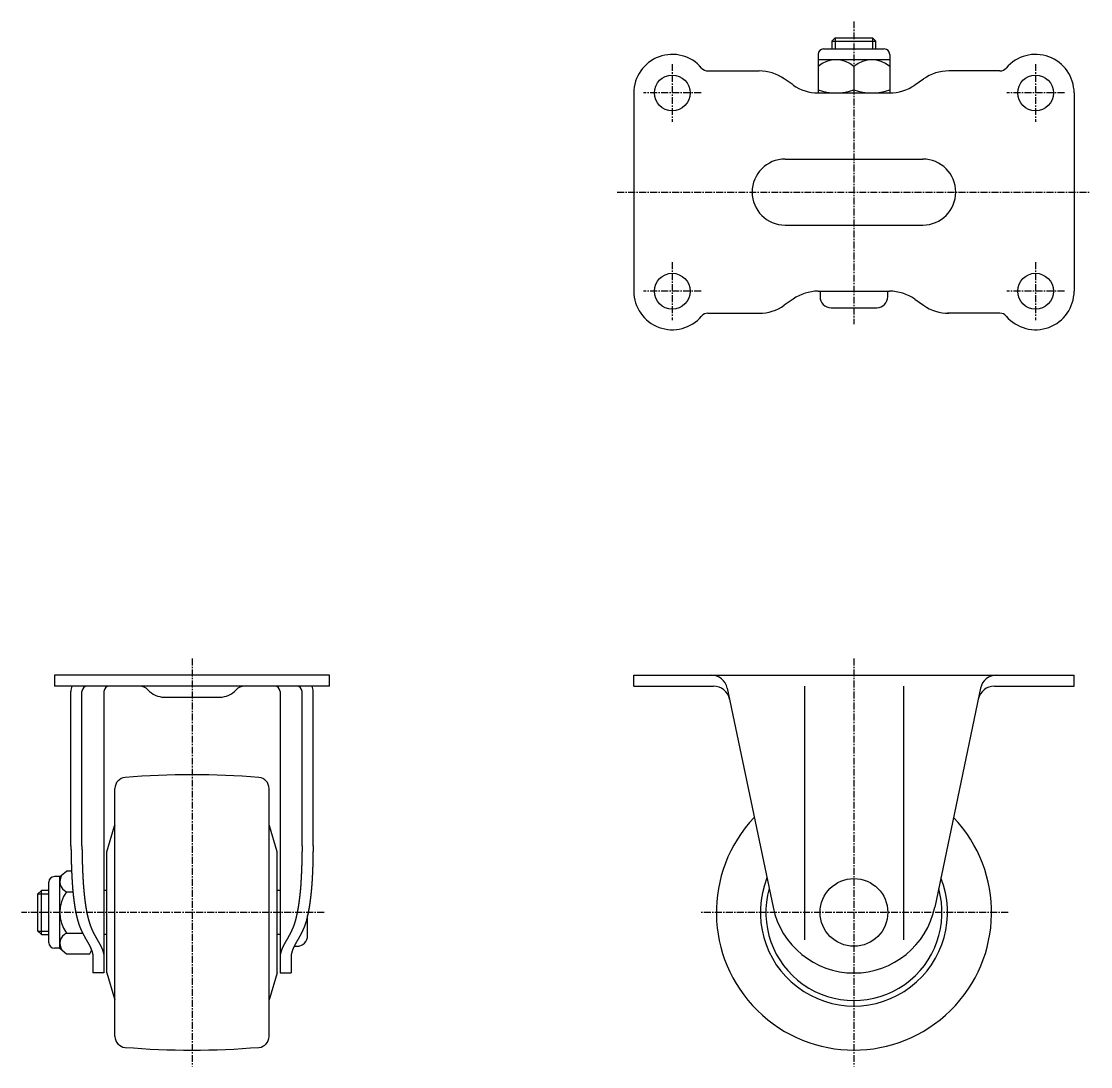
# Model space of a CAD drawing. Extents: x -3167 to -2972, y -138 to 168.
# Drawn here: x -3166.5 to -2972.3, y -21.9 to 168 of the extents above; entities that cross this region are included whole.
import ezdxf

# ---------------------------------------------------------------- set-up
doc = ezdxf.new("R2010")
doc.units = 0
doc.linetypes.add('CENTER', pattern=[2, 1.25, -0.25, 0.25, -0.25])
doc.layers.get('0').update_dxf_attribs({"linetype": 'CONTINUOUS'})
doc.layers.add('CENTER', color=1, linetype='CENTER')

msp = doc.modelspace()

# ---------------------------------------------------------------- linework, layer by layer
at = {"color": 7, "linetype": 'CONTINUOUS'}
for p, q in [((-3019.3, 164.35), (-3018.68, 164.97)), ((-3019.3, 164.35), (-3011.3, 164.35)), ((-3019.3, 164.35), (-3019.3, 162.97)), ((-3018.68, 164.97), (-3011.93, 164.97)), ((-3011.3, 164.35), (-3011.93, 164.97)), ((-3011.3, 162.97), (-3011.3, 164.35)), ((-3021.8, 161.97), (-3021.8, 154.97)), ((-3020.8, 162.97), (-3009.8, 162.97)), ((-3008.8, 161.97), (-3008.8, 154.97)), ((-3008.8, 160.97), (-3021.8, 160.97)), ((-3015.3, 159.77), (-3015.3, 155.55)), ((-3041.82, 158.97), (-3032.54, 158.97)), ((-3026.37, 156.42), (-3027.95, 157.52)), ((-3004.24, 156.42), (-3002.66, 157.52)), ((-2988.78, 158.97), (-2998.07, 158.97)), ((-3055.3, 154.97), (-3055.3, 118.97)), ((-3021.78, 154.97), (-3008.83, 154.97)), ((-2975.3, 154.97), (-2975.3, 118.97)), ((-3027.8, 142.97), (-3002.8, 142.97)), ((-3027.8, 130.97), (-3002.8, 130.97)), ((-3021.78, 118.97), (-3008.83, 118.97)), ((-3021.45, 118.97), (-3021.45, 117.97)), ((-3009.15, 117.97), (-3009.15, 118.97)), ((-3026.37, 117.52), (-3027.95, 116.42)), ((-3004.24, 117.52), (-3002.66, 116.42)), ((-3041.82, 114.97), (-3032.54, 114.97)), ((-3019.45, 115.97), (-3011.15, 115.97)), ((-2988.78, 114.97), (-2998.3, 114.97)), ((-3110.55, 49.24), (-3160.55, 49.24)), ((-3160.55, 49.24), (-3160.55, 47.24)), ((-3110.55, 47.24), (-3110.55, 49.24)), ((-3055.3, 49.24), (-2975.3, 49.24)), ((-3055.3, 47.24), (-3055.3, 49.24)), ((-2975.3, 47.24), (-2975.3, 49.24)), ((-3110.55, 47.24), (-3160.55, 47.24)), ((-3055.3, 47.24), (-3040.82, 47.24)), ((-3038.3, 46.85), (-3029.99, 7.07)), ((-3024.3, 47.24), (-3024.3, 1.14)), ((-3006.3, 47.24), (-3006.3, 1.14)), ((-2992.3, 46.85), (-3000.62, 7.07)), ((-2989.78, 47.24), (-2975.3, 47.24)), ((-3157.55, 18.24), (-3157.55, 46.24)), ((-3155.55, 18.24), (-3155.55, 46.24)), ((-3151.55, 46.24), (-3151.55, -4.86)), ((-3140.58, 45.24), (-3130.51, 45.24)), ((-3119.55, 46.24), (-3119.55, -4.86)), ((-3115.55, 18.24), (-3115.55, 46.24)), ((-3113.55, 18.24), (-3113.55, 46.24)), ((-3149.55, -16.38), (-3149.55, 28.65)), ((-3121.55, -16.38), (-3121.55, 28.65)), ((-3151.05, 17.14), (-3149.63, 21.85)), ((-3120.05, 17.14), (-3121.46, 21.85)), ((-3151.05, -4.86), (-3151.05, 17.14)), ((-3120.05, -4.86), (-3120.05, 17.14)), ((-3159.55, 12.64), (-3158.35, 13.64)), ((-3157.43, 13.64), (-3158.35, 13.64)), ((-3159.55, 12.64), (-3160.55, 12.64)), ((-3159.55, -0.36), (-3159.55, 12.64)), ((-3162.92, 10.14), (-3163.55, 9.51)), ((-3162.92, 2.14), (-3162.92, 10.14)), ((-3161.55, 10.14), (-3162.92, 10.14)), ((-3161.55, 0.64), (-3161.55, 11.64)), ((-3158.35, 9.89), (-3157.18, 9.89)), ((-3151.05, 10.14), (-3151.55, 10.14)), ((-3119.55, 10.14), (-3120.05, 10.14)), ((-3163.55, 2.76), (-3163.55, 9.51)), ((-3114.55, 1.99), (-3114.55, 5.61)), ((-3162.92, 2.14), (-3163.55, 2.76)), ((-3162.92, 2.14), (-3161.55, 2.14)), ((-3158.35, 2.38), (-3155.42, 2.38)), ((-3151.05, 2.14), (-3151.55, 2.14)), ((-3119.55, 2.14), (-3120.05, 2.14)), ((-3159.55, -0.36), (-3160.55, -0.36)), ((-3159.55, -0.36), (-3158.35, -1.37)), ((-3158.35, -1.37), (-3154.13, -1.37)), ((-3154.13, -1.37), (-3153.78, -0.76)), ((-3153.55, -1.86), (-3153.55, -4.86)), ((-3117.55, -1.86), (-3117.55, -4.86)), ((-3116.99, -0.01), (-3116.55, -0.01)), ((-3151.55, -4.86), (-3153.55, -4.86)), ((-3151.05, -4.86), (-3149.63, -9.58)), ((-3120.05, -4.86), (-3121.46, -9.58)), ((-3119.55, -4.86), (-3117.55, -4.86))]:
    msp.add_line(p, q, dxfattribs=at)
at = {"color": 3, "linetype": 'CONTINUOUS'}
for p, q in [((-3018.68, 164.97), (-3018.68, 162.97)), ((-3011.93, 164.97), (-3011.93, 162.97)), ((-3163.55, 9.51), (-3161.55, 9.51)), ((-3163.55, 2.76), (-3161.55, 2.76))]:
    msp.add_line(p, q, dxfattribs=at)
at = {"color": 7}
for points in [[(-3157.55, 18.24, 0), (-3157.55, 18.19, 0), (-3157.54, 18.13, 0), (-3157.54, 18.08, 0), (-3157.54, 18.02, 0), (-3157.54, 17.97, 0), (-3157.54, 17.92, 0), (-3157.54, 17.86, 0), (-3157.54, 17.81, 0), (-3157.54, 17.75, 0), (-3157.54, 17.7, 0), (-3157.54, 17.64, 0), (-3157.53, 17.59, 0), (-3157.53, 17.53, 0), (-3157.53, 17.48, 0), (-3157.53, 17.43, 0), (-3157.53, 17.37, 0), (-3157.53, 17.32, 0), (-3157.53, 17.26, 0), (-3157.53, 17.21, 0), (-3157.53, 17.15, 0), (-3157.53, 17.1, 0), (-3157.53, 17.05, 0), (-3157.52, 16.99, 0), (-3157.52, 16.94, 0), (-3157.52, 16.88, 0), (-3157.52, 16.83, 0), (-3157.52, 16.77, 0), (-3157.52, 16.72, 0), (-3157.52, 16.66, 0), (-3157.52, 16.61, 0), (-3157.52, 16.56, 0), (-3157.51, 16.5, 0), (-3157.51, 16.45, 0), (-3157.51, 16.39, 0), (-3157.51, 16.34, 0), (-3157.51, 16.28, 0), (-3157.51, 16.23, 0), (-3157.51, 16.18, 0), (-3157.51, 16.12, 0), (-3157.51, 16.07, 0), (-3157.5, 16.01, 0), (-3157.5, 15.96, 0), (-3157.5, 15.9, 0), (-3157.5, 15.85, 0), (-3157.5, 15.79, 0), (-3157.5, 15.74, 0), (-3157.5, 15.69, 0), (-3157.5, 15.63, 0), (-3157.49, 15.58, 0), (-3157.49, 15.52, 0), (-3157.49, 15.47, 0), (-3157.49, 15.41, 0), (-3157.49, 15.36, 0), (-3157.49, 15.31, 0), (-3157.49, 15.25, 0), (-3157.48, 15.2, 0), (-3157.48, 15.14, 0), (-3157.48, 15.09, 0), (-3157.48, 15.03, 0), (-3157.48, 14.98, 0), (-3157.48, 14.93, 0), (-3157.47, 14.87, 0), (-3157.47, 14.82, 0), (-3157.47, 14.76, 0), (-3157.47, 14.71, 0), (-3157.47, 14.65, 0), (-3157.47, 14.6, 0), (-3157.46, 14.54, 0), (-3157.46, 14.49, 0), (-3157.46, 14.44, 0), (-3157.46, 14.38, 0), (-3157.46, 14.33, 0), (-3157.46, 14.27, 0), (-3157.45, 14.22, 0), (-3157.45, 14.16, 0), (-3157.45, 14.11, 0), (-3157.45, 14.06, 0), (-3157.45, 14, 0), (-3157.44, 13.95, 0), (-3157.44, 13.89, 0), (-3157.44, 13.84, 0), (-3157.44, 13.78, 0), (-3157.44, 13.73, 0), (-3157.43, 13.68, 0), (-3157.43, 13.62, 0), (-3157.43, 13.57, 0), (-3157.43, 13.51, 0), (-3157.42, 13.46, 0), (-3157.42, 13.4, 0), (-3157.42, 13.35, 0), (-3157.42, 13.3, 0), (-3157.41, 13.24, 0), (-3157.41, 13.19, 0), (-3157.41, 13.13, 0), (-3157.41, 13.08, 0), (-3157.4, 13.03, 0), (-3157.4, 12.97, 0), (-3157.4, 12.92, 0), (-3157.4, 12.86, 0), (-3157.39, 12.81, 0), (-3157.39, 12.75, 0), (-3157.39, 12.7, 0), (-3157.39, 12.65, 0), (-3157.38, 12.59, 0), (-3157.38, 12.54, 0), (-3157.38, 12.48, 0), (-3157.37, 12.43, 0), (-3157.37, 12.37, 0), (-3157.37, 12.32, 0), (-3157.36, 12.27, 0), (-3157.36, 12.21, 0), (-3157.36, 12.16, 0), (-3157.35, 12.1, 0), (-3157.35, 12.05, 0), (-3157.35, 11.99, 0), (-3157.35, 11.94, 0), (-3157.34, 11.89, 0), (-3157.34, 11.83, 0), (-3157.33, 11.78, 0), (-3157.33, 11.72, 0), (-3157.33, 11.67, 0), (-3157.32, 11.62, 0), (-3157.32, 11.56, 0), (-3157.32, 11.51, 0), (-3157.31, 11.45, 0), (-3157.31, 11.4, 0), (-3157.31, 11.35, 0), (-3157.3, 11.29, 0), (-3157.3, 11.24, 0), (-3157.29, 11.18, 0), (-3157.29, 11.13, 0), (-3157.29, 11.07, 0), (-3157.28, 11.02, 0), (-3157.28, 10.97, 0), (-3157.27, 10.91, 0), (-3157.27, 10.86, 0), (-3157.27, 10.8, 0), (-3157.26, 10.75, 0), (-3157.26, 10.7, 0), (-3157.25, 10.64, 0), (-3157.25, 10.59, 0), (-3157.24, 10.53, 0), (-3157.24, 10.48, 0), (-3157.23, 10.43, 0), (-3157.23, 10.37, 0), (-3157.22, 10.32, 0), (-3157.22, 10.26, 0), (-3157.21, 10.21, 0), (-3157.21, 10.16, 0), (-3157.2, 10.1, 0), (-3157.2, 10.05, 0), (-3157.19, 9.99, 0), (-3157.19, 9.94, 0), (-3157.18, 9.89, 0), (-3157.18, 9.83, 0), (-3157.17, 9.78, 0), (-3157.17, 9.72, 0), (-3157.16, 9.67, 0), (-3157.16, 9.62, 0), (-3157.15, 9.56, 0), (-3157.15, 9.51, 0), (-3157.14, 9.45, 0), (-3157.14, 9.4, 0), (-3157.13, 9.35, 0), (-3157.12, 9.29, 0), (-3157.12, 9.24, 0), (-3157.11, 9.18, 0), (-3157.11, 9.13, 0), (-3157.1, 9.08, 0), (-3157.09, 9.02, 0), (-3157.09, 8.97, 0), (-3157.08, 8.91, 0), (-3157.08, 8.86, 0), (-3157.07, 8.81, 0), (-3157.06, 8.75, 0), (-3157.06, 8.7, 0), (-3157.05, 8.65, 0), (-3157.04, 8.59, 0), (-3157.04, 8.54, 0), (-3157.03, 8.48, 0), (-3157.02, 8.43, 0), (-3157.02, 8.38, 0), (-3157.01, 8.32, 0), (-3157, 8.27, 0), (-3156.99, 8.21, 0), (-3156.99, 8.16, 0), (-3156.98, 8.11, 0), (-3156.97, 8.05, 0), (-3156.97, 8, 0), (-3156.96, 7.95, 0), (-3156.95, 7.89, 0), (-3156.94, 7.84, 0), (-3156.94, 7.78, 0), (-3156.93, 7.73, 0), (-3156.92, 7.68, 0), (-3156.91, 7.62, 0), (-3156.9, 7.57, 0), (-3156.9, 7.52, 0), (-3156.89, 7.46, 0), (-3156.88, 7.41, 0), (-3156.87, 7.35, 0), (-3156.86, 7.3, 0), (-3156.85, 7.25, 0), (-3156.85, 7.19, 0), (-3156.84, 7.14, 0), (-3156.83, 7.09, 0), (-3156.82, 7.03, 0), (-3156.81, 6.98, 0), (-3156.8, 6.93, 0), (-3156.79, 6.87, 0), (-3156.78, 6.82, 0), (-3156.77, 6.77, 0), (-3156.76, 6.71, 0), (-3156.76, 6.66, 0), (-3156.75, 6.6, 0), (-3156.74, 6.55, 0), (-3156.73, 6.5, 0), (-3156.72, 6.44, 0), (-3156.71, 6.39, 0), (-3156.7, 6.34, 0), (-3156.69, 6.28, 0), (-3156.68, 6.23, 0), (-3156.67, 6.18, 0), (-3156.65, 6.12, 0), (-3156.64, 6.07, 0), (-3156.63, 6.02, 0), (-3156.62, 5.96, 0), (-3156.61, 5.91, 0), (-3156.6, 5.86, 0), (-3156.59, 5.8, 0), (-3156.58, 5.75, 0), (-3156.57, 5.7, 0), (-3156.55, 5.65, 0), (-3156.54, 5.59, 0), (-3156.53, 5.54, 0), (-3156.52, 5.49, 0), (-3156.51, 5.43, 0), (-3156.49, 5.38, 0), (-3156.48, 5.33, 0), (-3156.47, 5.27, 0), (-3156.46, 5.22, 0), (-3156.44, 5.17, 0), (-3156.43, 5.12, 0), (-3156.42, 5.06, 0), (-3156.41, 5.01, 0), (-3156.39, 4.96, 0), (-3156.38, 4.91, 0), (-3156.36, 4.85, 0), (-3156.35, 4.8, 0), (-3156.34, 4.75, 0), (-3156.32, 4.7, 0), (-3156.31, 4.64, 0), (-3156.29, 4.59, 0), (-3156.28, 4.54, 0), (-3156.26, 4.49, 0), (-3156.25, 4.43, 0), (-3156.23, 4.38, 0), (-3156.22, 4.33, 0), (-3156.2, 4.28, 0), (-3156.18, 4.23, 0), (-3156.17, 4.17, 0), (-3156.15, 4.12, 0), (-3156.13, 4.07, 0), (-3156.12, 4.02, 0), (-3156.1, 3.97, 0), (-3156.08, 3.92, 0), (-3156.06, 3.87, 0), (-3156.05, 3.81, 0), (-3156.03, 3.76, 0), (-3156.01, 3.71, 0), (-3155.99, 3.66, 0), (-3155.97, 3.61, 0), (-3155.95, 3.56, 0), (-3155.93, 3.51, 0), (-3155.91, 3.46, 0), (-3155.89, 3.41, 0), (-3155.87, 3.36, 0), (-3155.85, 3.31, 0), (-3155.83, 3.26, 0), (-3155.81, 3.21, 0), (-3155.79, 3.16, 0), (-3155.77, 3.11, 0), (-3155.74, 3.06, 0), (-3155.72, 3.01, 0), (-3155.7, 2.96, 0), (-3155.68, 2.91, 0), (-3155.65, 2.86, 0), (-3155.63, 2.81, 0), (-3155.61, 2.76, 0), (-3155.58, 2.71, 0), (-3155.56, 2.66, 0), (-3155.54, 2.61, 0), (-3155.51, 2.57, 0), (-3155.49, 2.52, 0), (-3155.47, 2.47, 0), (-3155.44, 2.42, 0), (-3155.42, 2.37, 0), (-3155.39, 2.32, 0), (-3155.37, 2.27, 0), (-3155.34, 2.23, 0), (-3155.32, 2.18, 0), (-3155.29, 2.13, 0), (-3155.27, 2.08, 0), (-3155.24, 2.03, 0), (-3155.22, 1.99, 0), (-3155.19, 1.94, 0), (-3155.16, 1.89, 0), (-3155.14, 1.84, 0), (-3155.11, 1.8, 0), (-3155.08, 1.75, 0), (-3155.06, 1.7, 0), (-3155.03, 1.65, 0), (-3155.01, 1.61, 0), (-3154.98, 1.56, 0), (-3154.95, 1.51, 0), (-3154.93, 1.46, 0), (-3154.9, 1.42, 0), (-3154.87, 1.37, 0), (-3154.84, 1.32, 0), (-3154.82, 1.28, 0), (-3154.79, 1.23, 0), (-3154.76, 1.18, 0), (-3154.73, 1.14, 0), (-3154.71, 1.09, 0), (-3154.68, 1.04, 0), (-3154.65, 0.99, 0), (-3154.63, 0.95, 0), (-3154.6, 0.9, 0), (-3154.57, 0.85, 0), (-3154.54, 0.81, 0), (-3154.52, 0.76, 0), (-3154.49, 0.71, 0), (-3154.46, 0.67, 0), (-3154.44, 0.62, 0), (-3154.41, 0.57, 0), (-3154.38, 0.52, 0), (-3154.36, 0.48, 0), (-3154.33, 0.43, 0), (-3154.3, 0.38, 0), (-3154.28, 0.33, 0), (-3154.25, 0.29, 0), (-3154.23, 0.24, 0), (-3154.2, 0.19, 0), (-3154.18, 0.14, 0), (-3154.15, 0.09, 0), (-3154.13, 0.04, 0), (-3154.11, 0, 0), (-3154.08, -0.05, 0), (-3154.06, -0.1, 0), (-3154.04, -0.15, 0), (-3154.01, -0.2, 0), (-3153.99, -0.25, 0), (-3153.97, -0.3, 0), (-3153.95, -0.35, 0), (-3153.92, -0.4, 0), (-3153.9, -0.45, 0), (-3153.88, -0.5, 0), (-3153.86, -0.55, 0), (-3153.84, -0.6, 0), (-3153.82, -0.65, 0), (-3153.8, -0.7, 0), (-3153.78, -0.75, 0), (-3153.76, -0.8, 0), (-3153.74, -0.85, 0), (-3153.73, -0.91, 0), (-3153.71, -0.96, 0), (-3153.69, -1.01, 0), (-3153.68, -1.06, 0), (-3153.66, -1.11, 0), (-3153.65, -1.17, 0), (-3153.64, -1.22, 0), (-3153.62, -1.27, 0), (-3153.61, -1.33, 0), (-3153.6, -1.38, 0), (-3153.59, -1.43, 0), (-3153.59, -1.49, 0), (-3153.58, -1.54, 0), (-3153.57, -1.59, 0), (-3153.57, -1.65, 0), (-3153.56, -1.7, 0), (-3153.56, -1.76, 0), (-3153.55, -1.81, 0), (-3153.55, -1.86, 0)], [(-3155.55, 18.24, 0), (-3155.55, 18.19, 0), (-3155.54, 18.13, 0), (-3155.54, 18.08, 0), (-3155.54, 18.02, 0), (-3155.54, 17.97, 0), (-3155.54, 17.92, 0), (-3155.54, 17.86, 0), (-3155.54, 17.81, 0), (-3155.54, 17.75, 0), (-3155.54, 17.7, 0), (-3155.54, 17.64, 0), (-3155.53, 17.59, 0), (-3155.53, 17.53, 0), (-3155.53, 17.48, 0), (-3155.53, 17.43, 0), (-3155.53, 17.37, 0), (-3155.53, 17.32, 0), (-3155.53, 17.26, 0), (-3155.53, 17.21, 0), (-3155.53, 17.15, 0), (-3155.53, 17.1, 0), (-3155.53, 17.05, 0), (-3155.52, 16.99, 0), (-3155.52, 16.94, 0), (-3155.52, 16.88, 0), (-3155.52, 16.83, 0), (-3155.52, 16.77, 0), (-3155.52, 16.72, 0), (-3155.52, 16.66, 0), (-3155.52, 16.61, 0), (-3155.52, 16.56, 0), (-3155.51, 16.5, 0), (-3155.51, 16.45, 0), (-3155.51, 16.39, 0), (-3155.51, 16.34, 0), (-3155.51, 16.28, 0), (-3155.51, 16.23, 0), (-3155.51, 16.18, 0), (-3155.51, 16.12, 0), (-3155.51, 16.07, 0), (-3155.5, 16.01, 0), (-3155.5, 15.96, 0), (-3155.5, 15.9, 0), (-3155.5, 15.85, 0), (-3155.5, 15.79, 0), (-3155.5, 15.74, 0), (-3155.5, 15.69, 0), (-3155.5, 15.63, 0), (-3155.49, 15.58, 0), (-3155.49, 15.52, 0), (-3155.49, 15.47, 0), (-3155.49, 15.41, 0), (-3155.49, 15.36, 0), (-3155.49, 15.31, 0), (-3155.49, 15.25, 0), (-3155.48, 15.2, 0), (-3155.48, 15.14, 0), (-3155.48, 15.09, 0), (-3155.48, 15.03, 0), (-3155.48, 14.98, 0), (-3155.48, 14.93, 0), (-3155.47, 14.87, 0), (-3155.47, 14.82, 0), (-3155.47, 14.76, 0), (-3155.47, 14.71, 0), (-3155.47, 14.65, 0), (-3155.47, 14.6, 0), (-3155.46, 14.54, 0), (-3155.46, 14.49, 0), (-3155.46, 14.44, 0), (-3155.46, 14.38, 0), (-3155.46, 14.33, 0), (-3155.46, 14.27, 0), (-3155.45, 14.22, 0), (-3155.45, 14.16, 0), (-3155.45, 14.11, 0), (-3155.45, 14.06, 0), (-3155.45, 14, 0), (-3155.44, 13.95, 0), (-3155.44, 13.89, 0), (-3155.44, 13.84, 0), (-3155.44, 13.78, 0), (-3155.44, 13.73, 0), (-3155.43, 13.68, 0), (-3155.43, 13.62, 0), (-3155.43, 13.57, 0), (-3155.43, 13.51, 0), (-3155.42, 13.46, 0), (-3155.42, 13.4, 0), (-3155.42, 13.35, 0), (-3155.42, 13.3, 0), (-3155.41, 13.24, 0), (-3155.41, 13.19, 0), (-3155.41, 13.13, 0), (-3155.41, 13.08, 0), (-3155.4, 13.03, 0), (-3155.4, 12.97, 0), (-3155.4, 12.92, 0), (-3155.4, 12.86, 0), (-3155.39, 12.81, 0), (-3155.39, 12.75, 0), (-3155.39, 12.7, 0), (-3155.39, 12.65, 0), (-3155.38, 12.59, 0), (-3155.38, 12.54, 0), (-3155.38, 12.48, 0), (-3155.37, 12.43, 0), (-3155.37, 12.37, 0), (-3155.37, 12.32, 0), (-3155.36, 12.27, 0), (-3155.36, 12.21, 0), (-3155.36, 12.16, 0), (-3155.35, 12.1, 0), (-3155.35, 12.05, 0), (-3155.35, 11.99, 0), (-3155.35, 11.94, 0), (-3155.34, 11.89, 0), (-3155.34, 11.83, 0), (-3155.33, 11.78, 0), (-3155.33, 11.72, 0), (-3155.33, 11.67, 0), (-3155.32, 11.62, 0), (-3155.32, 11.56, 0), (-3155.32, 11.51, 0), (-3155.31, 11.45, 0), (-3155.31, 11.4, 0), (-3155.31, 11.35, 0), (-3155.3, 11.29, 0), (-3155.3, 11.24, 0), (-3155.29, 11.18, 0), (-3155.29, 11.13, 0), (-3155.29, 11.07, 0), (-3155.28, 11.02, 0), (-3155.28, 10.97, 0), (-3155.27, 10.91, 0), (-3155.27, 10.86, 0), (-3155.27, 10.8, 0), (-3155.26, 10.75, 0), (-3155.26, 10.7, 0), (-3155.25, 10.64, 0), (-3155.25, 10.59, 0), (-3155.24, 10.53, 0), (-3155.24, 10.48, 0), (-3155.23, 10.43, 0), (-3155.23, 10.37, 0), (-3155.22, 10.32, 0), (-3155.22, 10.26, 0), (-3155.21, 10.21, 0), (-3155.21, 10.16, 0), (-3155.2, 10.1, 0), (-3155.2, 10.05, 0), (-3155.19, 9.99, 0), (-3155.19, 9.94, 0), (-3155.18, 9.89, 0), (-3155.18, 9.83, 0), (-3155.17, 9.78, 0), (-3155.17, 9.72, 0), (-3155.16, 9.67, 0), (-3155.16, 9.62, 0), (-3155.15, 9.56, 0), (-3155.15, 9.51, 0), (-3155.14, 9.45, 0), (-3155.14, 9.4, 0), (-3155.13, 9.35, 0), (-3155.12, 9.29, 0), (-3155.12, 9.24, 0), (-3155.11, 9.18, 0), (-3155.11, 9.13, 0), (-3155.1, 9.08, 0), (-3155.09, 9.02, 0), (-3155.09, 8.97, 0), (-3155.08, 8.91, 0), (-3155.08, 8.86, 0), (-3155.07, 8.81, 0), (-3155.06, 8.75, 0), (-3155.06, 8.7, 0), (-3155.05, 8.65, 0), (-3155.04, 8.59, 0), (-3155.04, 8.54, 0), (-3155.03, 8.48, 0), (-3155.02, 8.43, 0), (-3155.02, 8.38, 0), (-3155.01, 8.32, 0), (-3155, 8.27, 0), (-3154.99, 8.21, 0), (-3154.99, 8.16, 0), (-3154.98, 8.11, 0), (-3154.97, 8.05, 0), (-3154.97, 8, 0), (-3154.96, 7.95, 0), (-3154.95, 7.89, 0), (-3154.94, 7.84, 0), (-3154.94, 7.78, 0), (-3154.93, 7.73, 0), (-3154.92, 7.68, 0), (-3154.91, 7.62, 0), (-3154.9, 7.57, 0), (-3154.9, 7.52, 0), (-3154.89, 7.46, 0), (-3154.88, 7.41, 0), (-3154.87, 7.35, 0), (-3154.86, 7.3, 0), (-3154.85, 7.25, 0), (-3154.85, 7.19, 0), (-3154.84, 7.14, 0), (-3154.83, 7.09, 0), (-3154.82, 7.03, 0), (-3154.81, 6.98, 0), (-3154.8, 6.93, 0), (-3154.79, 6.87, 0), (-3154.78, 6.82, 0), (-3154.77, 6.77, 0), (-3154.76, 6.71, 0), (-3154.76, 6.66, 0), (-3154.75, 6.6, 0), (-3154.74, 6.55, 0), (-3154.73, 6.5, 0), (-3154.72, 6.44, 0), (-3154.71, 6.39, 0), (-3154.7, 6.34, 0), (-3154.69, 6.28, 0), (-3154.68, 6.23, 0), (-3154.67, 6.18, 0), (-3154.65, 6.12, 0), (-3154.64, 6.07, 0), (-3154.63, 6.02, 0), (-3154.62, 5.96, 0), (-3154.61, 5.91, 0), (-3154.6, 5.86, 0), (-3154.59, 5.8, 0), (-3154.58, 5.75, 0), (-3154.57, 5.7, 0), (-3154.55, 5.65, 0), (-3154.54, 5.59, 0), (-3154.53, 5.54, 0), (-3154.52, 5.49, 0), (-3154.51, 5.43, 0), (-3154.49, 5.38, 0), (-3154.48, 5.33, 0), (-3154.47, 5.27, 0), (-3154.46, 5.22, 0), (-3154.44, 5.17, 0), (-3154.43, 5.12, 0), (-3154.42, 5.06, 0), (-3154.41, 5.01, 0), (-3154.39, 4.96, 0), (-3154.38, 4.91, 0), (-3154.36, 4.85, 0), (-3154.35, 4.8, 0), (-3154.34, 4.75, 0), (-3154.32, 4.7, 0), (-3154.31, 4.64, 0), (-3154.29, 4.59, 0), (-3154.28, 4.54, 0), (-3154.26, 4.49, 0), (-3154.25, 4.43, 0), (-3154.23, 4.38, 0), (-3154.22, 4.33, 0), (-3154.2, 4.28, 0), (-3154.18, 4.23, 0), (-3154.17, 4.17, 0), (-3154.15, 4.12, 0), (-3154.13, 4.07, 0), (-3154.12, 4.02, 0), (-3154.1, 3.97, 0), (-3154.08, 3.92, 0), (-3154.06, 3.87, 0), (-3154.05, 3.81, 0), (-3154.03, 3.76, 0), (-3154.01, 3.71, 0), (-3153.99, 3.66, 0), (-3153.97, 3.61, 0), (-3153.95, 3.56, 0), (-3153.93, 3.51, 0), (-3153.91, 3.46, 0), (-3153.89, 3.41, 0), (-3153.87, 3.36, 0), (-3153.85, 3.31, 0), (-3153.83, 3.26, 0), (-3153.81, 3.21, 0), (-3153.79, 3.16, 0), (-3153.77, 3.11, 0), (-3153.74, 3.06, 0), (-3153.72, 3.01, 0), (-3153.7, 2.96, 0), (-3153.68, 2.91, 0), (-3153.65, 2.86, 0), (-3153.63, 2.81, 0), (-3153.61, 2.76, 0), (-3153.58, 2.71, 0), (-3153.56, 2.66, 0), (-3153.54, 2.61, 0), (-3153.51, 2.57, 0), (-3153.49, 2.52, 0), (-3153.47, 2.47, 0), (-3153.44, 2.42, 0), (-3153.42, 2.37, 0), (-3153.39, 2.32, 0), (-3153.37, 2.27, 0), (-3153.34, 2.23, 0), (-3153.32, 2.18, 0), (-3153.29, 2.13, 0), (-3153.27, 2.08, 0), (-3153.24, 2.03, 0), (-3153.22, 1.99, 0), (-3153.19, 1.94, 0), (-3153.16, 1.89, 0), (-3153.14, 1.84, 0), (-3153.11, 1.8, 0), (-3153.08, 1.75, 0), (-3153.06, 1.7, 0), (-3153.03, 1.65, 0), (-3153.01, 1.61, 0), (-3152.98, 1.56, 0), (-3152.95, 1.51, 0), (-3152.93, 1.46, 0), (-3152.9, 1.42, 0), (-3152.87, 1.37, 0), (-3152.84, 1.32, 0), (-3152.82, 1.28, 0), (-3152.79, 1.23, 0), (-3152.76, 1.18, 0), (-3152.73, 1.14, 0), (-3152.71, 1.09, 0), (-3152.68, 1.04, 0), (-3152.65, 0.99, 0), (-3152.63, 0.95, 0), (-3152.6, 0.9, 0), (-3152.57, 0.85, 0), (-3152.54, 0.81, 0), (-3152.52, 0.76, 0), (-3152.49, 0.71, 0), (-3152.46, 0.67, 0), (-3152.44, 0.62, 0), (-3152.41, 0.57, 0), (-3152.38, 0.52, 0), (-3152.36, 0.48, 0), (-3152.33, 0.43, 0), (-3152.3, 0.38, 0), (-3152.28, 0.33, 0), (-3152.25, 0.29, 0), (-3152.23, 0.24, 0), (-3152.2, 0.19, 0), (-3152.18, 0.14, 0), (-3152.15, 0.09, 0), (-3152.13, 0.04, 0), (-3152.11, 0, 0), (-3152.08, -0.05, 0), (-3152.06, -0.1, 0), (-3152.04, -0.15, 0), (-3152.01, -0.2, 0), (-3151.99, -0.25, 0), (-3151.97, -0.3, 0), (-3151.95, -0.35, 0), (-3151.92, -0.4, 0), (-3151.9, -0.45, 0), (-3151.88, -0.5, 0), (-3151.86, -0.55, 0), (-3151.84, -0.6, 0), (-3151.82, -0.65, 0), (-3151.8, -0.7, 0), (-3151.78, -0.75, 0), (-3151.76, -0.8, 0), (-3151.74, -0.85, 0), (-3151.73, -0.91, 0), (-3151.71, -0.96, 0), (-3151.69, -1.01, 0), (-3151.68, -1.06, 0), (-3151.66, -1.11, 0), (-3151.65, -1.17, 0), (-3151.64, -1.22, 0), (-3151.62, -1.27, 0), (-3151.61, -1.33, 0), (-3151.6, -1.38, 0), (-3151.59, -1.43, 0), (-3151.59, -1.49, 0), (-3151.58, -1.54, 0), (-3151.57, -1.59, 0), (-3151.57, -1.65, 0), (-3151.56, -1.7, 0), (-3151.56, -1.76, 0), (-3151.55, -1.81, 0), (-3151.55, -1.86, 0)], [(-3115.55, 18.24, 0), (-3115.55, 18.19, 0), (-3115.55, 18.13, 0), (-3115.55, 18.08, 0), (-3115.55, 18.02, 0), (-3115.55, 17.97, 0), (-3115.55, 17.92, 0), (-3115.55, 17.86, 0), (-3115.55, 17.81, 0), (-3115.55, 17.75, 0), (-3115.56, 17.7, 0), (-3115.56, 17.64, 0), (-3115.56, 17.59, 0), (-3115.56, 17.53, 0), (-3115.56, 17.48, 0), (-3115.56, 17.43, 0), (-3115.56, 17.37, 0), (-3115.56, 17.32, 0), (-3115.56, 17.26, 0), (-3115.56, 17.21, 0), (-3115.57, 17.15, 0), (-3115.57, 17.1, 0), (-3115.57, 17.05, 0), (-3115.57, 16.99, 0), (-3115.57, 16.94, 0), (-3115.57, 16.88, 0), (-3115.57, 16.83, 0), (-3115.57, 16.77, 0), (-3115.57, 16.72, 0), (-3115.57, 16.66, 0), (-3115.58, 16.61, 0), (-3115.58, 16.56, 0), (-3115.58, 16.5, 0), (-3115.58, 16.45, 0), (-3115.58, 16.39, 0), (-3115.58, 16.34, 0), (-3115.58, 16.28, 0), (-3115.58, 16.23, 0), (-3115.58, 16.18, 0), (-3115.59, 16.12, 0), (-3115.59, 16.07, 0), (-3115.59, 16.01, 0), (-3115.59, 15.96, 0), (-3115.59, 15.9, 0), (-3115.59, 15.85, 0), (-3115.59, 15.79, 0), (-3115.59, 15.74, 0), (-3115.6, 15.69, 0), (-3115.6, 15.63, 0), (-3115.6, 15.58, 0), (-3115.6, 15.52, 0), (-3115.6, 15.47, 0), (-3115.6, 15.41, 0), (-3115.6, 15.36, 0), (-3115.61, 15.31, 0), (-3115.61, 15.25, 0), (-3115.61, 15.2, 0), (-3115.61, 15.14, 0), (-3115.61, 15.09, 0), (-3115.61, 15.03, 0), (-3115.61, 14.98, 0), (-3115.62, 14.93, 0), (-3115.62, 14.87, 0), (-3115.62, 14.82, 0), (-3115.62, 14.76, 0), (-3115.62, 14.71, 0), (-3115.62, 14.65, 0), (-3115.63, 14.6, 0), (-3115.63, 14.54, 0), (-3115.63, 14.49, 0), (-3115.63, 14.44, 0), (-3115.63, 14.38, 0), (-3115.64, 14.33, 0), (-3115.64, 14.27, 0), (-3115.64, 14.22, 0), (-3115.64, 14.16, 0), (-3115.64, 14.11, 0), (-3115.64, 14.06, 0), (-3115.65, 14, 0), (-3115.65, 13.95, 0), (-3115.65, 13.89, 0), (-3115.65, 13.84, 0), (-3115.66, 13.78, 0), (-3115.66, 13.73, 0), (-3115.66, 13.68, 0), (-3115.66, 13.62, 0), (-3115.66, 13.57, 0), (-3115.67, 13.51, 0), (-3115.67, 13.46, 0), (-3115.67, 13.4, 0), (-3115.67, 13.35, 0), (-3115.68, 13.3, 0), (-3115.68, 13.24, 0), (-3115.68, 13.19, 0), (-3115.68, 13.13, 0), (-3115.69, 13.08, 0), (-3115.69, 13.03, 0), (-3115.69, 12.97, 0), (-3115.69, 12.92, 0), (-3115.7, 12.86, 0), (-3115.7, 12.81, 0), (-3115.7, 12.75, 0), (-3115.7, 12.7, 0), (-3115.71, 12.65, 0), (-3115.71, 12.59, 0), (-3115.71, 12.54, 0), (-3115.72, 12.48, 0), (-3115.72, 12.43, 0), (-3115.72, 12.37, 0), (-3115.72, 12.32, 0), (-3115.73, 12.27, 0), (-3115.73, 12.21, 0), (-3115.73, 12.16, 0), (-3115.74, 12.1, 0), (-3115.74, 12.05, 0), (-3115.74, 11.99, 0), (-3115.75, 11.94, 0), (-3115.75, 11.89, 0), (-3115.75, 11.83, 0), (-3115.76, 11.78, 0), (-3115.76, 11.72, 0), (-3115.76, 11.67, 0), (-3115.77, 11.62, 0), (-3115.77, 11.56, 0), (-3115.78, 11.51, 0), (-3115.78, 11.45, 0), (-3115.78, 11.4, 0), (-3115.79, 11.35, 0), (-3115.79, 11.29, 0), (-3115.79, 11.24, 0), (-3115.8, 11.18, 0), (-3115.8, 11.13, 0), (-3115.81, 11.07, 0), (-3115.81, 11.02, 0), (-3115.81, 10.97, 0), (-3115.82, 10.91, 0), (-3115.82, 10.86, 0), (-3115.83, 10.8, 0), (-3115.83, 10.75, 0), (-3115.84, 10.7, 0), (-3115.84, 10.64, 0), (-3115.84, 10.59, 0), (-3115.85, 10.53, 0), (-3115.85, 10.48, 0), (-3115.86, 10.43, 0), (-3115.86, 10.37, 0), (-3115.87, 10.32, 0), (-3115.87, 10.26, 0), (-3115.88, 10.21, 0), (-3115.88, 10.16, 0), (-3115.89, 10.1, 0), (-3115.89, 10.05, 0), (-3115.9, 9.99, 0), (-3115.9, 9.94, 0), (-3115.91, 9.89, 0), (-3115.91, 9.83, 0), (-3115.92, 9.78, 0), (-3115.92, 9.72, 0), (-3115.93, 9.67, 0), (-3115.93, 9.62, 0), (-3115.94, 9.56, 0), (-3115.95, 9.51, 0), (-3115.95, 9.45, 0), (-3115.96, 9.4, 0), (-3115.96, 9.35, 0), (-3115.97, 9.29, 0), (-3115.97, 9.24, 0), (-3115.98, 9.18, 0), (-3115.99, 9.13, 0), (-3115.99, 9.08, 0), (-3116, 9.02, 0), (-3116, 8.97, 0), (-3116.01, 8.91, 0), (-3116.02, 8.86, 0), (-3116.02, 8.81, 0), (-3116.03, 8.75, 0), (-3116.04, 8.7, 0), (-3116.04, 8.65, 0), (-3116.05, 8.59, 0), (-3116.06, 8.54, 0), (-3116.06, 8.48, 0), (-3116.07, 8.43, 0), (-3116.08, 8.38, 0), (-3116.08, 8.32, 0), (-3116.09, 8.27, 0), (-3116.1, 8.21, 0), (-3116.1, 8.16, 0), (-3116.11, 8.11, 0), (-3116.12, 8.05, 0), (-3116.13, 8, 0), (-3116.13, 7.95, 0), (-3116.14, 7.89, 0), (-3116.15, 7.84, 0), (-3116.16, 7.78, 0), (-3116.16, 7.73, 0), (-3116.17, 7.68, 0), (-3116.18, 7.62, 0), (-3116.19, 7.57, 0), (-3116.2, 7.52, 0), (-3116.2, 7.46, 0), (-3116.21, 7.41, 0), (-3116.22, 7.35, 0), (-3116.23, 7.3, 0), (-3116.24, 7.25, 0), (-3116.25, 7.19, 0), (-3116.25, 7.14, 0), (-3116.26, 7.09, 0), (-3116.27, 7.03, 0), (-3116.28, 6.98, 0), (-3116.29, 6.93, 0), (-3116.3, 6.87, 0), (-3116.31, 6.82, 0), (-3116.32, 6.77, 0), (-3116.33, 6.71, 0), (-3116.34, 6.66, 0), (-3116.35, 6.6, 0), (-3116.36, 6.55, 0), (-3116.37, 6.5, 0), (-3116.38, 6.44, 0), (-3116.39, 6.39, 0), (-3116.4, 6.34, 0), (-3116.41, 6.28, 0), (-3116.42, 6.23, 0), (-3116.43, 6.18, 0), (-3116.44, 6.12, 0), (-3116.45, 6.07, 0), (-3116.46, 6.02, 0), (-3116.47, 5.96, 0), (-3116.48, 5.91, 0), (-3116.49, 5.86, 0), (-3116.5, 5.8, 0), (-3116.51, 5.75, 0), (-3116.53, 5.7, 0), (-3116.54, 5.65, 0), (-3116.55, 5.59, 0), (-3116.56, 5.54, 0), (-3116.57, 5.49, 0), (-3116.59, 5.43, 0), (-3116.6, 5.38, 0), (-3116.61, 5.33, 0), (-3116.62, 5.27, 0), (-3116.63, 5.22, 0), (-3116.65, 5.17, 0), (-3116.66, 5.12, 0), (-3116.67, 5.06, 0), (-3116.69, 5.01, 0), (-3116.7, 4.96, 0), (-3116.71, 4.91, 0), (-3116.73, 4.85, 0), (-3116.74, 4.8, 0), (-3116.76, 4.75, 0), (-3116.77, 4.7, 0), (-3116.78, 4.64, 0), (-3116.8, 4.59, 0), (-3116.81, 4.54, 0), (-3116.83, 4.49, 0), (-3116.84, 4.43, 0), (-3116.86, 4.38, 0), (-3116.88, 4.33, 0), (-3116.89, 4.28, 0), (-3116.91, 4.23, 0), (-3116.92, 4.17, 0), (-3116.94, 4.12, 0), (-3116.96, 4.07, 0), (-3116.98, 4.02, 0), (-3116.99, 3.97, 0), (-3117.01, 3.92, 0), (-3117.03, 3.87, 0), (-3117.05, 3.81, 0), (-3117.06, 3.76, 0), (-3117.08, 3.71, 0), (-3117.1, 3.66, 0), (-3117.12, 3.61, 0), (-3117.14, 3.56, 0), (-3117.16, 3.51, 0), (-3117.18, 3.46, 0), (-3117.2, 3.41, 0), (-3117.22, 3.36, 0), (-3117.24, 3.31, 0), (-3117.26, 3.26, 0), (-3117.28, 3.21, 0), (-3117.31, 3.16, 0), (-3117.33, 3.11, 0), (-3117.35, 3.06, 0), (-3117.37, 3.01, 0), (-3117.39, 2.96, 0), (-3117.42, 2.91, 0), (-3117.44, 2.86, 0), (-3117.46, 2.81, 0), (-3117.48, 2.76, 0), (-3117.51, 2.71, 0), (-3117.53, 2.66, 0), (-3117.55, 2.61, 0), (-3117.58, 2.57, 0), (-3117.6, 2.52, 0), (-3117.63, 2.47, 0), (-3117.65, 2.42, 0), (-3117.68, 2.37, 0), (-3117.7, 2.32, 0), (-3117.73, 2.27, 0), (-3117.75, 2.23, 0), (-3117.78, 2.18, 0), (-3117.8, 2.13, 0), (-3117.83, 2.08, 0), (-3117.85, 2.03, 0), (-3117.88, 1.99, 0), (-3117.9, 1.94, 0), (-3117.93, 1.89, 0), (-3117.95, 1.84, 0), (-3117.98, 1.8, 0), (-3118.01, 1.75, 0), (-3118.03, 1.7, 0), (-3118.06, 1.65, 0), (-3118.09, 1.61, 0), (-3118.11, 1.56, 0), (-3118.14, 1.51, 0), (-3118.17, 1.46, 0), (-3118.19, 1.42, 0), (-3118.22, 1.37, 0), (-3118.25, 1.32, 0), (-3118.28, 1.28, 0), (-3118.3, 1.23, 0), (-3118.33, 1.18, 0), (-3118.36, 1.14, 0), (-3118.38, 1.09, 0), (-3118.41, 1.04, 0), (-3118.44, 0.99, 0), (-3118.47, 0.95, 0), (-3118.49, 0.9, 0), (-3118.52, 0.85, 0), (-3118.55, 0.81, 0), (-3118.58, 0.76, 0), (-3118.6, 0.71, 0), (-3118.63, 0.67, 0), (-3118.66, 0.62, 0), (-3118.68, 0.57, 0), (-3118.71, 0.52, 0), (-3118.74, 0.48, 0), (-3118.76, 0.43, 0), (-3118.79, 0.38, 0), (-3118.81, 0.33, 0), (-3118.84, 0.29, 0), (-3118.87, 0.24, 0), (-3118.89, 0.19, 0), (-3118.91, 0.14, 0), (-3118.94, 0.09, 0), (-3118.96, 0.04, 0), (-3118.99, 0, 0), (-3119.01, -0.05, 0), (-3119.03, -0.1, 0), (-3119.06, -0.15, 0), (-3119.08, -0.2, 0), (-3119.1, -0.25, 0), (-3119.12, -0.3, 0), (-3119.15, -0.35, 0), (-3119.17, -0.4, 0), (-3119.19, -0.45, 0), (-3119.21, -0.5, 0), (-3119.23, -0.55, 0), (-3119.25, -0.6, 0), (-3119.27, -0.65, 0), (-3119.29, -0.7, 0), (-3119.31, -0.75, 0), (-3119.33, -0.8, 0), (-3119.35, -0.85, 0), (-3119.37, -0.91, 0), (-3119.38, -0.96, 0), (-3119.4, -1.01, 0), (-3119.42, -1.06, 0), (-3119.43, -1.11, 0), (-3119.44, -1.17, 0), (-3119.46, -1.22, 0), (-3119.47, -1.27, 0), (-3119.48, -1.33, 0), (-3119.49, -1.38, 0), (-3119.5, -1.43, 0), (-3119.51, -1.49, 0), (-3119.51, -1.54, 0), (-3119.52, -1.59, 0), (-3119.53, -1.65, 0), (-3119.53, -1.7, 0), (-3119.54, -1.76, 0), (-3119.54, -1.81, 0), (-3119.55, -1.86, 0)], [(-3113.55, 18.24, 0), (-3113.55, 18.19, 0), (-3113.55, 18.13, 0), (-3113.55, 18.08, 0), (-3113.55, 18.02, 0), (-3113.55, 17.97, 0), (-3113.55, 17.92, 0), (-3113.55, 17.86, 0), (-3113.55, 17.81, 0), (-3113.55, 17.75, 0), (-3113.56, 17.7, 0), (-3113.56, 17.64, 0), (-3113.56, 17.59, 0), (-3113.56, 17.53, 0), (-3113.56, 17.48, 0), (-3113.56, 17.43, 0), (-3113.56, 17.37, 0), (-3113.56, 17.32, 0), (-3113.56, 17.26, 0), (-3113.56, 17.21, 0), (-3113.57, 17.15, 0), (-3113.57, 17.1, 0), (-3113.57, 17.05, 0), (-3113.57, 16.99, 0), (-3113.57, 16.94, 0), (-3113.57, 16.88, 0), (-3113.57, 16.83, 0), (-3113.57, 16.77, 0), (-3113.57, 16.72, 0), (-3113.57, 16.66, 0), (-3113.58, 16.61, 0), (-3113.58, 16.56, 0), (-3113.58, 16.5, 0), (-3113.58, 16.45, 0), (-3113.58, 16.39, 0), (-3113.58, 16.34, 0), (-3113.58, 16.28, 0), (-3113.58, 16.23, 0), (-3113.58, 16.18, 0), (-3113.59, 16.12, 0), (-3113.59, 16.07, 0), (-3113.59, 16.01, 0), (-3113.59, 15.96, 0), (-3113.59, 15.9, 0), (-3113.59, 15.85, 0), (-3113.59, 15.79, 0), (-3113.59, 15.74, 0), (-3113.6, 15.69, 0), (-3113.6, 15.63, 0), (-3113.6, 15.58, 0), (-3113.6, 15.52, 0), (-3113.6, 15.47, 0), (-3113.6, 15.41, 0), (-3113.6, 15.36, 0), (-3113.61, 15.31, 0), (-3113.61, 15.25, 0), (-3113.61, 15.2, 0), (-3113.61, 15.14, 0), (-3113.61, 15.09, 0), (-3113.61, 15.03, 0), (-3113.61, 14.98, 0), (-3113.62, 14.93, 0), (-3113.62, 14.87, 0), (-3113.62, 14.82, 0), (-3113.62, 14.76, 0), (-3113.62, 14.71, 0), (-3113.62, 14.65, 0), (-3113.63, 14.6, 0), (-3113.63, 14.54, 0), (-3113.63, 14.49, 0), (-3113.63, 14.44, 0), (-3113.63, 14.38, 0), (-3113.64, 14.33, 0), (-3113.64, 14.27, 0), (-3113.64, 14.22, 0), (-3113.64, 14.16, 0), (-3113.64, 14.11, 0), (-3113.64, 14.06, 0), (-3113.65, 14, 0), (-3113.65, 13.95, 0), (-3113.65, 13.89, 0), (-3113.65, 13.84, 0), (-3113.66, 13.78, 0), (-3113.66, 13.73, 0), (-3113.66, 13.68, 0), (-3113.66, 13.62, 0), (-3113.66, 13.57, 0), (-3113.67, 13.51, 0), (-3113.67, 13.46, 0), (-3113.67, 13.4, 0), (-3113.67, 13.35, 0), (-3113.68, 13.3, 0), (-3113.68, 13.24, 0), (-3113.68, 13.19, 0), (-3113.68, 13.13, 0), (-3113.69, 13.08, 0), (-3113.69, 13.03, 0), (-3113.69, 12.97, 0), (-3113.69, 12.92, 0), (-3113.7, 12.86, 0), (-3113.7, 12.81, 0), (-3113.7, 12.75, 0), (-3113.7, 12.7, 0), (-3113.71, 12.65, 0), (-3113.71, 12.59, 0), (-3113.71, 12.54, 0), (-3113.72, 12.48, 0), (-3113.72, 12.43, 0), (-3113.72, 12.37, 0), (-3113.72, 12.32, 0), (-3113.73, 12.27, 0), (-3113.73, 12.21, 0), (-3113.73, 12.16, 0), (-3113.74, 12.1, 0), (-3113.74, 12.05, 0), (-3113.74, 11.99, 0), (-3113.75, 11.94, 0), (-3113.75, 11.89, 0), (-3113.75, 11.83, 0), (-3113.76, 11.78, 0), (-3113.76, 11.72, 0), (-3113.76, 11.67, 0), (-3113.77, 11.62, 0), (-3113.77, 11.56, 0), (-3113.78, 11.51, 0), (-3113.78, 11.45, 0), (-3113.78, 11.4, 0), (-3113.79, 11.35, 0), (-3113.79, 11.29, 0), (-3113.79, 11.24, 0), (-3113.8, 11.18, 0), (-3113.8, 11.13, 0), (-3113.81, 11.07, 0), (-3113.81, 11.02, 0), (-3113.81, 10.97, 0), (-3113.82, 10.91, 0), (-3113.82, 10.86, 0), (-3113.83, 10.8, 0), (-3113.83, 10.75, 0), (-3113.84, 10.7, 0), (-3113.84, 10.64, 0), (-3113.84, 10.59, 0), (-3113.85, 10.53, 0), (-3113.85, 10.48, 0), (-3113.86, 10.43, 0), (-3113.86, 10.37, 0), (-3113.87, 10.32, 0), (-3113.87, 10.26, 0), (-3113.88, 10.21, 0), (-3113.88, 10.16, 0), (-3113.89, 10.1, 0), (-3113.89, 10.05, 0), (-3113.9, 9.99, 0), (-3113.9, 9.94, 0), (-3113.91, 9.89, 0), (-3113.91, 9.83, 0), (-3113.92, 9.78, 0), (-3113.92, 9.72, 0), (-3113.93, 9.67, 0), (-3113.93, 9.62, 0), (-3113.94, 9.56, 0), (-3113.95, 9.51, 0), (-3113.95, 9.45, 0), (-3113.96, 9.4, 0), (-3113.96, 9.35, 0), (-3113.97, 9.29, 0), (-3113.97, 9.24, 0), (-3113.98, 9.18, 0), (-3113.99, 9.13, 0), (-3113.99, 9.08, 0), (-3114, 9.02, 0), (-3114, 8.97, 0), (-3114.01, 8.91, 0), (-3114.02, 8.86, 0), (-3114.02, 8.81, 0), (-3114.03, 8.75, 0), (-3114.04, 8.7, 0), (-3114.04, 8.65, 0), (-3114.05, 8.59, 0), (-3114.06, 8.54, 0), (-3114.06, 8.48, 0), (-3114.07, 8.43, 0), (-3114.08, 8.38, 0), (-3114.08, 8.32, 0), (-3114.09, 8.27, 0), (-3114.1, 8.21, 0), (-3114.1, 8.16, 0), (-3114.11, 8.11, 0), (-3114.12, 8.05, 0), (-3114.13, 8, 0), (-3114.13, 7.95, 0), (-3114.14, 7.89, 0), (-3114.15, 7.84, 0), (-3114.16, 7.78, 0), (-3114.16, 7.73, 0), (-3114.17, 7.68, 0), (-3114.18, 7.62, 0), (-3114.19, 7.57, 0), (-3114.2, 7.52, 0), (-3114.2, 7.46, 0), (-3114.21, 7.41, 0), (-3114.22, 7.35, 0), (-3114.23, 7.3, 0), (-3114.24, 7.25, 0), (-3114.25, 7.19, 0), (-3114.25, 7.14, 0), (-3114.26, 7.09, 0), (-3114.27, 7.03, 0), (-3114.28, 6.98, 0), (-3114.29, 6.93, 0), (-3114.3, 6.87, 0), (-3114.31, 6.82, 0), (-3114.32, 6.77, 0), (-3114.33, 6.71, 0), (-3114.34, 6.66, 0), (-3114.35, 6.6, 0), (-3114.36, 6.55, 0), (-3114.37, 6.5, 0), (-3114.38, 6.44, 0), (-3114.39, 6.39, 0), (-3114.4, 6.34, 0), (-3114.41, 6.28, 0), (-3114.42, 6.23, 0), (-3114.43, 6.18, 0), (-3114.44, 6.12, 0), (-3114.45, 6.07, 0), (-3114.46, 6.02, 0), (-3114.47, 5.96, 0), (-3114.48, 5.91, 0), (-3114.49, 5.86, 0), (-3114.5, 5.8, 0), (-3114.51, 5.75, 0), (-3114.53, 5.7, 0), (-3114.54, 5.65, 0), (-3114.55, 5.59, 0), (-3114.56, 5.54, 0), (-3114.57, 5.49, 0), (-3114.59, 5.43, 0), (-3114.6, 5.38, 0), (-3114.61, 5.33, 0), (-3114.62, 5.27, 0), (-3114.63, 5.22, 0), (-3114.65, 5.17, 0), (-3114.66, 5.12, 0), (-3114.67, 5.06, 0), (-3114.69, 5.01, 0), (-3114.7, 4.96, 0), (-3114.71, 4.91, 0), (-3114.73, 4.85, 0), (-3114.74, 4.8, 0), (-3114.76, 4.75, 0), (-3114.77, 4.7, 0), (-3114.78, 4.64, 0), (-3114.8, 4.59, 0), (-3114.81, 4.54, 0), (-3114.83, 4.49, 0), (-3114.84, 4.43, 0), (-3114.86, 4.38, 0), (-3114.88, 4.33, 0), (-3114.89, 4.28, 0), (-3114.91, 4.23, 0), (-3114.92, 4.17, 0), (-3114.94, 4.12, 0), (-3114.96, 4.07, 0), (-3114.98, 4.02, 0), (-3114.99, 3.97, 0), (-3115.01, 3.92, 0), (-3115.03, 3.87, 0), (-3115.05, 3.81, 0), (-3115.06, 3.76, 0), (-3115.08, 3.71, 0), (-3115.1, 3.66, 0), (-3115.12, 3.61, 0), (-3115.14, 3.56, 0), (-3115.16, 3.51, 0), (-3115.18, 3.46, 0), (-3115.2, 3.41, 0), (-3115.22, 3.36, 0), (-3115.24, 3.31, 0), (-3115.26, 3.26, 0), (-3115.28, 3.21, 0), (-3115.31, 3.16, 0), (-3115.33, 3.11, 0), (-3115.35, 3.06, 0), (-3115.37, 3.01, 0), (-3115.39, 2.96, 0), (-3115.42, 2.91, 0), (-3115.44, 2.86, 0), (-3115.46, 2.81, 0), (-3115.48, 2.76, 0), (-3115.51, 2.71, 0), (-3115.53, 2.66, 0), (-3115.55, 2.61, 0), (-3115.58, 2.57, 0), (-3115.6, 2.52, 0), (-3115.63, 2.47, 0), (-3115.65, 2.42, 0), (-3115.68, 2.37, 0), (-3115.7, 2.32, 0), (-3115.73, 2.27, 0), (-3115.75, 2.23, 0), (-3115.78, 2.18, 0), (-3115.8, 2.13, 0), (-3115.83, 2.08, 0), (-3115.85, 2.03, 0), (-3115.88, 1.99, 0), (-3115.9, 1.94, 0), (-3115.93, 1.89, 0), (-3115.95, 1.84, 0), (-3115.98, 1.8, 0), (-3116.01, 1.75, 0), (-3116.03, 1.7, 0), (-3116.06, 1.65, 0), (-3116.09, 1.61, 0), (-3116.11, 1.56, 0), (-3116.14, 1.51, 0), (-3116.17, 1.46, 0), (-3116.19, 1.42, 0), (-3116.22, 1.37, 0), (-3116.25, 1.32, 0), (-3116.28, 1.28, 0), (-3116.3, 1.23, 0), (-3116.33, 1.18, 0), (-3116.36, 1.14, 0), (-3116.38, 1.09, 0), (-3116.41, 1.04, 0), (-3116.44, 0.99, 0), (-3116.47, 0.95, 0), (-3116.49, 0.9, 0), (-3116.52, 0.85, 0), (-3116.55, 0.81, 0), (-3116.58, 0.76, 0), (-3116.6, 0.71, 0), (-3116.63, 0.67, 0), (-3116.66, 0.62, 0), (-3116.68, 0.57, 0), (-3116.71, 0.52, 0), (-3116.74, 0.48, 0), (-3116.76, 0.43, 0), (-3116.79, 0.38, 0), (-3116.81, 0.33, 0), (-3116.84, 0.29, 0), (-3116.87, 0.24, 0), (-3116.89, 0.19, 0), (-3116.91, 0.14, 0), (-3116.94, 0.09, 0), (-3116.96, 0.04, 0), (-3116.99, 0, 0), (-3117.01, -0.05, 0), (-3117.03, -0.1, 0), (-3117.06, -0.15, 0), (-3117.08, -0.2, 0), (-3117.1, -0.25, 0), (-3117.12, -0.3, 0), (-3117.15, -0.35, 0), (-3117.17, -0.4, 0), (-3117.19, -0.45, 0), (-3117.21, -0.5, 0), (-3117.23, -0.55, 0), (-3117.25, -0.6, 0), (-3117.27, -0.65, 0), (-3117.29, -0.7, 0), (-3117.31, -0.75, 0), (-3117.33, -0.8, 0), (-3117.35, -0.85, 0), (-3117.37, -0.91, 0), (-3117.38, -0.96, 0), (-3117.4, -1.01, 0), (-3117.42, -1.06, 0), (-3117.43, -1.11, 0), (-3117.44, -1.17, 0), (-3117.46, -1.22, 0), (-3117.47, -1.27, 0), (-3117.48, -1.33, 0), (-3117.49, -1.38, 0), (-3117.5, -1.43, 0), (-3117.51, -1.49, 0), (-3117.51, -1.54, 0), (-3117.52, -1.59, 0), (-3117.53, -1.65, 0), (-3117.53, -1.7, 0), (-3117.54, -1.76, 0), (-3117.54, -1.81, 0), (-3117.55, -1.86, 0)]]:
    msp.add_polyline3d(points, dxfattribs=at)
at = {"color": 7, "linetype": 'CONTINUOUS'}
for centre, radius in [((-3048.3, 154.97), 3.25), ((-2982.3, 154.97), 3.25), ((-3048.3, 118.97), 3.25), ((-2982.3, 118.97), 3.25), ((-3015.3, 6.14), 6.15)]:
    msp.add_circle(centre, radius, dxfattribs=at)
for centre, radius, start, end in [((-3048.3, 154.97), 7, 40.3202, 180), ((-3020.8, 161.97), 1, 90, 180), ((-3009.8, 161.97), 1, 0, 90), ((-2982.3, 154.97), 7, 0, 139.6798), ((-3041.82, 160.47), 1.5, 220.3202, 270), ((-3018.55, 155.97), 5.01, 49.5191, 130.4809), ((-3012.05, 155.97), 5.01, 49.5191, 130.4809), ((-2988.78, 160.47), 1.5, 270, 319.6798), ((-3032.54, 150.97), 8, 55, 90), ((-2998.07, 150.97), 8, 90, 125), ((-3021.78, 162.97), 8, 235, 270), ((-3018.55, 164.36), 9.39, 249.7438, 290.2562), ((-3012.05, 164.36), 9.39, 249.7438, 290.2562), ((-3008.83, 162.97), 8, 270, 305), ((-3027.8, 136.97), 6, 90, 270), ((-3002.8, 136.97), 6, 270, 90), ((-3048.3, 118.97), 7, 180, 319.6798), ((-3021.78, 110.97), 8, 90, 125), ((-3008.83, 110.97), 8, 55, 90), ((-2982.3, 118.97), 7, 220.3202, 0), ((-3019.45, 117.97), 2, 180, 270), ((-3011.15, 117.97), 2, 270, 0), ((-3041.82, 113.47), 1.5, 90, 139.6798), ((-3032.54, 122.97), 8, 270, 305), ((-2998.07, 122.97), 8, 235, 270), ((-2988.78, 113.47), 1.5, 40.3202, 90), ((-3041.24, 46.24), 3, 11.8101, 90), ((-2989.37, 46.24), 3, 90, 168.1899), ((-3154.55, 46.24), 3, 160.5288, 180), ((-3154.55, 46.24), 1, 90, 180), ((-3150.55, 46.24), 1, 90, 180), ((-3145.05, 45.24), 2, 41.8103, 90), ((-3126.04, 45.24), 2, 90, 138.1897), ((-3120.55, 46.24), 1, 0, 90), ((-3116.55, 46.24), 1, 0, 90), ((-3116.55, 46.24), 3, 0, 19.4712), ((-3040.82, 44.24), 3, 11.8101, 90), ((-2989.78, 44.24), 3, 90, 168.1899), ((-3140.58, 49.24), 4, 221.8103, 270), ((-3130.51, 49.24), 4, 270, 318.1897), ((-3135.55, -118.86), 150, 85.3493, 94.6507), ((-3147.55, 28.65), 2, 94.6507, 180), ((-3123.55, 28.65), 2, 0, 85.3493), ((-3015.3, 6.14), 25, 136.369, 43.631), ((-3149.25, 21.74), 0.4, 138.0759, 163.3008), ((-3121.84, 21.74), 0.4, 16.6992, 41.9241), ((-3160.55, 11.64), 1, 90, 180), ((-3157.48, 11.76), 2.07, 145.1294, 245.1294), ((-3015.3, 6.14), 17, 158.3423, 21.6577), ((-3153.07, 6.14), 6.48, 144.5804, 215.4196), ((-3015.3, 6.14), 16, 164.2261, 15.7739), ((-3015.3, 10.14), 15, 191.8101, 348.1899), ((-3157.48, 0.51), 2.07, 114.8706, 214.8706), ((-3116.55, 1.99), 2, 270, 0), ((-3160.55, 0.64), 1, 180, 270), ((-3156.87, 0.51), 3.32, 334.3842, 338.0506), ((-3149.25, -9.46), 0.4, 196.6992, 221.9241), ((-3121.84, -9.46), 0.4, 318.0759, 343.3008), ((-3147.55, -16.38), 2, 180, 265.3493), ((-3123.55, -16.38), 2, 274.6507, 0), ((-3135.55, 131.14), 150, 265.3493, 274.6507)]:
    msp.add_arc(centre, radius, start, end, dxfattribs=at)
at = {"layer": 'CENTER', "color": 1, "linetype": 'CENTER'}
for p, q in [((-3015.3, 167.97), (-3015.3, 112.97)), ((-3048.3, 160.22), (-3048.3, 149.72)), ((-2982.3, 160.22), (-2982.3, 149.72)), ((-3043.05, 154.97), (-3053.55, 154.97)), ((-2977.05, 154.97), (-2987.55, 154.97)), ((-3058.3, 136.97), (-2972.3, 136.97)), ((-3048.3, 124.22), (-3048.3, 113.72)), ((-2982.3, 124.22), (-2982.3, 113.72)), ((-3043.05, 118.97), (-3053.55, 118.97)), ((-2977.05, 118.97), (-2987.55, 118.97)), ((-3135.55, 52.24), (-3135.55, -21.86)), ((-3015.3, 52.24), (-3015.3, -21.86)), ((-3111.55, 6.14), (-3166.55, 6.14)), ((-2987.3, 6.14), (-3043.3, 6.14))]:
    msp.add_line(p, q, dxfattribs=at)

doc.saveas('drawing.dxf')
